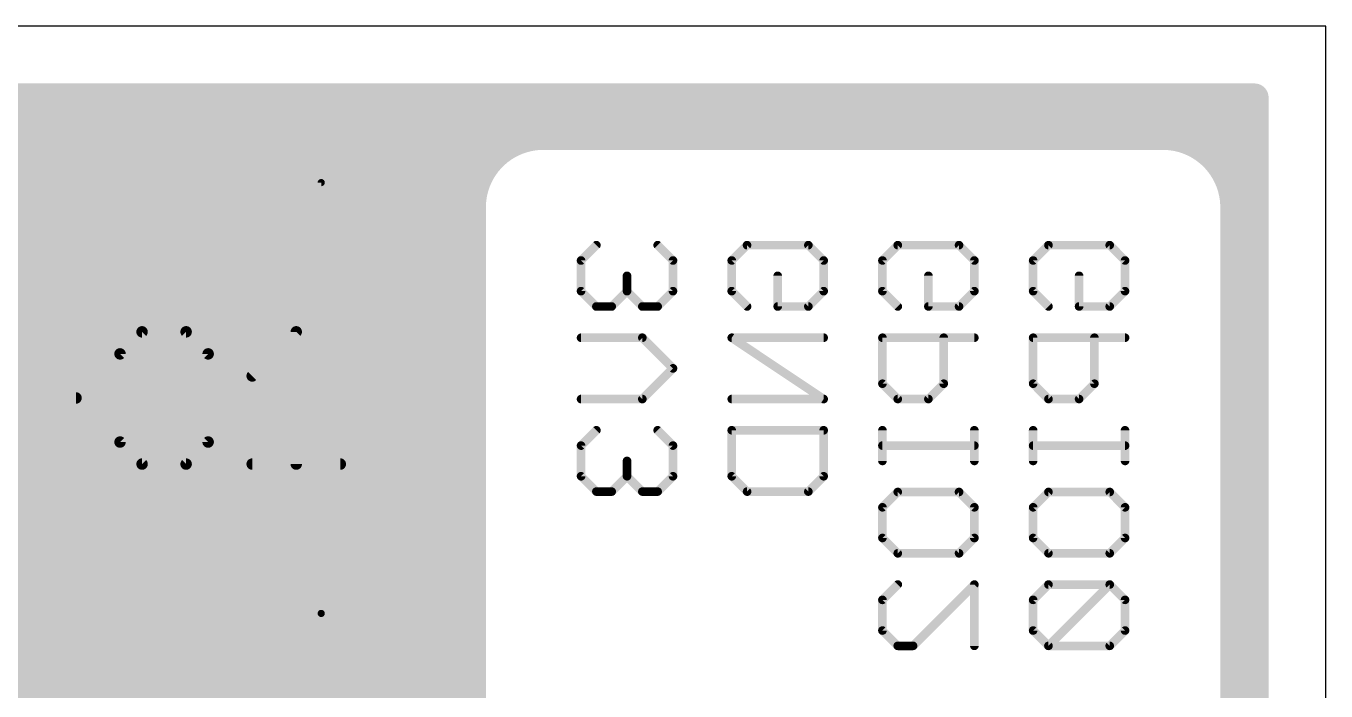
# Model space of a CAD drawing. Extents: x 0 to 49.2, y 0 to 53.3.
# Drawn here: x 26.19 to 49.2, y 41.57 to 53.33 of the extents above; entities that cross this region are included whole.
import ezdxf

# ---------------------------------------------------------------- set-up
doc = ezdxf.new("R2010")
doc.units = 0
for name, color, linetype in [('1', 14, 'CONTINUOUS'), ('20', 178, 'CONTINUOUS'), ('21', 251, 'CONTINUOUS')]:
    doc.layers.add(name, color=color, linetype=linetype)

msp = doc.modelspace()

# ---------------------------------------------------------------- linework, layer by layer
at = {"layer": '1'}
for points, const_width in [([(1.2662, 52.0638), (47.9338, 52.0638)], 0.5004), ([(1.2662, 52.0397), (47.9338, 52.0397)], 0.5004), ([(47.9338, 52.0638), (47.9338, 1.2662)], 0.5004), ([(1.2662, 51.5393), (47.9338, 51.5393)], 0.5004), ([(34.9097, 51.3115), (34.8178, 51.2734)], 0.5004), ([(35.0044, 51.3423), (34.9097, 51.3115)], 0.5004), ([(35.1011, 51.3655), (35.0044, 51.3423)], 0.5004), ([(35.1994, 51.381), (35.1011, 51.3655)], 0.5004), ([(35.2986, 51.3889), (35.1994, 51.381)], 0.5004), ([(46.3624, 51.3889), (35.2986, 51.3889)], 0.5004), ([(46.4616, 51.381), (46.3624, 51.3889)], 0.5004), ([(46.5599, 51.3655), (46.4616, 51.381)], 0.5004), ([(46.6566, 51.3423), (46.5599, 51.3655)], 0.5004), ([(46.7513, 51.3115), (46.6566, 51.3423)], 0.5004), ([(46.8432, 51.2734), (46.7513, 51.3115)], 0.5004), ([(34.5638, 51.1178), (34.4882, 51.0532)], 0.5004), ([(34.6443, 51.1763), (34.5638, 51.1178)], 0.5004), ([(34.7292, 51.2283), (34.6443, 51.1763)], 0.5004), ([(34.8178, 51.2734), (34.7292, 51.2283)], 0.5004), ([(46.9318, 51.2283), (46.8432, 51.2734)], 0.5004), ([(47.0167, 51.1763), (46.9318, 51.2283)], 0.5004), ([(47.0972, 51.1178), (47.0167, 51.1763)], 0.5004), ([(47.1728, 51.0532), (47.0972, 51.1178)], 0.5004), ([(1.2662, 51.0389), (34.4739, 51.0389)], 0.5004), ([(34.2947, 50.8267), (34.2427, 50.7418)], 0.5004), ([(34.3532, 50.9072), (34.2947, 50.8267)], 0.5004), ([(34.4178, 50.9828), (34.3532, 50.9072)], 0.5004), ([(34.4882, 51.0532), (34.4178, 50.9828)], 0.5004), ([(47.2432, 50.9828), (47.1728, 51.0532)], 0.5004), ([(47.1871, 51.0389), (47.9338, 51.0389)], 0.5004), ([(47.3078, 50.9072), (47.2432, 50.9828)], 0.5004), ([(47.3663, 50.8267), (47.3078, 50.9072)], 0.5004), ([(47.4183, 50.7418), (47.3663, 50.8267)], 0.5004), ([(34.1976, 50.6532), (34.1595, 50.5613)], 0.5004), ([(34.2427, 50.7418), (34.1976, 50.6532)], 0.5004), ([(47.4634, 50.6532), (47.4183, 50.7418)], 0.5004), ([(47.5015, 50.5613), (47.4634, 50.6532)], 0.5004), ([(1.2662, 50.5385), (34.1521, 50.5385)], 0.5004), ([(34.1055, 50.3699), (34.09, 50.2716)], 0.5004), ([(34.1287, 50.4666), (34.1055, 50.3699)], 0.5004), ([(34.1595, 50.5613), (34.1287, 50.4666)], 0.5004), ([(47.5323, 50.4666), (47.5015, 50.5613)], 0.5004), ([(47.5089, 50.5385), (47.9338, 50.5385)], 0.5004), ([(47.5555, 50.3699), (47.5323, 50.4666)], 0.5004), ([(47.571, 50.2716), (47.5555, 50.3699)], 0.5004), ([(34.09, 50.2716), (34.0821, 50.1724)], 0.5004), ([(34.0821, 50.1724), (34.0821, 41.1042)], 0.5004), ([(47.5789, 50.1724), (47.571, 50.2716)], 0.5004), ([(47.5789, 41.1042), (47.5789, 50.1724)], 0.5004), ([(1.2662, 50.0381), (34.0821, 50.0381)], 0.5004), ([(47.5789, 50.0381), (47.9338, 50.0381)], 0.5004), ([(1.2662, 49.5377), (34.0821, 49.5377)], 0.5004), ([(47.5789, 49.5377), (47.9338, 49.5377)], 0.5004), ([(36.287, 49.4538), (36.0158, 49.1826)], 0.1524), ([(37.6428, 49.1826), (37.3716, 49.4538)], 0.1524), ([(38.6828, 49.1826), (38.954, 49.4538)], 0.1524), ([(38.954, 49.4538), (40.0386, 49.4538)], 0.1524), ([(40.0386, 49.4538), (40.3098, 49.1826)], 0.1524), ([(41.3498, 49.1826), (41.621, 49.4538)], 0.1524), ([(41.621, 49.4538), (42.7056, 49.4538)], 0.1524), ([(42.7056, 49.4538), (42.9768, 49.1826)], 0.1524), ([(44.0168, 49.1826), (44.288, 49.4538)], 0.1524), ([(44.288, 49.4538), (45.3726, 49.4538)], 0.1524), ([(45.3726, 49.4538), (45.6438, 49.1826)], 0.1524), ([(1.2662, 49.0374), (34.0821, 49.0374)], 0.5004), ([(36.0158, 49.1826), (36.0158, 48.6403)], 0.1524), ([(37.6428, 48.6403), (37.6428, 49.1826)], 0.1524), ([(38.6828, 48.6403), (38.6828, 49.1826)], 0.1524), ([(40.3098, 49.1826), (40.3098, 48.6403)], 0.1524), ([(41.3498, 48.6403), (41.3498, 49.1826)], 0.1524), ([(42.9768, 49.1826), (42.9768, 48.6403)], 0.1524), ([(44.0168, 48.6403), (44.0168, 49.1826)], 0.1524), ([(45.6438, 49.1826), (45.6438, 48.6403)], 0.1524), ([(47.5789, 49.0374), (47.9338, 49.0374)], 0.5004), ([(1.2662, 48.537), (34.0821, 48.537)], 0.5004), ([(36.8293, 48.6403), (36.8293, 48.9115)], 0.1524), ([(39.4963, 48.3691), (39.4963, 48.9115)], 0.1524), ([(42.1633, 48.3691), (42.1633, 48.9115)], 0.1524), ([(44.8303, 48.3691), (44.8303, 48.9115)], 0.1524), ([(47.5789, 48.537), (47.9338, 48.537)], 0.5004), ([(36.0158, 48.6403), (36.287, 48.3691)], 0.1524), ([(36.5581, 48.3691), (36.8293, 48.6403)], 0.1524), ([(36.8293, 48.6403), (37.1005, 48.3691)], 0.1524), ([(37.3716, 48.3691), (37.6428, 48.6403)], 0.1524), ([(38.954, 48.3691), (38.6828, 48.6403)], 0.1524), ([(40.3098, 48.6403), (40.0386, 48.3691)], 0.1524), ([(41.621, 48.3691), (41.3498, 48.6403)], 0.1524), ([(42.9768, 48.6403), (42.7056, 48.3691)], 0.1524), ([(44.288, 48.3691), (44.0168, 48.6403)], 0.1524), ([(45.6438, 48.6403), (45.3726, 48.3691)], 0.1524), ([(36.287, 48.3691), (36.5581, 48.3691)], 0.1524), ([(37.1005, 48.3691), (37.3716, 48.3691)], 0.1524), ([(40.0386, 48.3691), (39.4963, 48.3691)], 0.1524), ([(42.7056, 48.3691), (42.1633, 48.3691)], 0.1524), ([(45.3726, 48.3691), (44.8303, 48.3691)], 0.1524), ([(1.2662, 48.0366), (34.0821, 48.0366)], 0.5004), ([(47.5789, 48.0366), (47.9338, 48.0366)], 0.5004), ([(36.0158, 47.8166), (37.1005, 47.8166)], 0.1524), ([(37.1005, 47.8166), (37.6428, 47.2743)], 0.1524), ([(40.3098, 47.8166), (38.6828, 47.8166)], 0.1524), ([(38.6828, 47.8166), (40.3098, 46.732)], 0.1524), ([(42.9768, 47.8166), (41.3498, 47.8166)], 0.1524), ([(41.3498, 47.8166), (41.3498, 47.0032)], 0.1524), ([(42.4345, 47.0032), (42.4345, 47.8166)], 0.1524), ([(45.6438, 47.8166), (44.0168, 47.8166)], 0.1524), ([(44.0168, 47.8166), (44.0168, 47.0032)], 0.1524), ([(45.1015, 47.0032), (45.1015, 47.8166)], 0.1524), ([(1.2662, 47.5362), (34.0821, 47.5362)], 0.5004), ([(47.5789, 47.5362), (47.9338, 47.5362)], 0.5004), ([(1.2662, 47.0358), (34.0821, 47.0358)], 0.5004), ([(37.6428, 47.2743), (37.1005, 46.732)], 0.1524), ([(47.5789, 47.0358), (47.9338, 47.0358)], 0.5004), ([(41.3498, 47.0032), (41.621, 46.732)], 0.1524), ([(42.1633, 46.732), (42.4345, 47.0032)], 0.1524), ([(44.0168, 47.0032), (44.288, 46.732)], 0.1524), ([(44.8303, 46.732), (45.1015, 47.0032)], 0.1524), ([(1.2662, 46.5355), (34.0821, 46.5355)], 0.5004), ([(37.1005, 46.732), (36.0158, 46.732)], 0.1524), ([(40.3098, 46.732), (38.6828, 46.732)], 0.1524), ([(41.621, 46.732), (42.1633, 46.732)], 0.1524), ([(44.288, 46.732), (44.8303, 46.732)], 0.1524), ([(47.5789, 46.5355), (47.9338, 46.5355)], 0.5004), ([(1.2662, 46.0351), (34.0821, 46.0351)], 0.5004), ([(36.287, 46.1795), (36.0158, 45.9083)], 0.1524), ([(37.6428, 45.9083), (37.3716, 46.1795)], 0.1524), ([(38.6828, 46.1795), (40.3098, 46.1795)], 0.1524), ([(38.6828, 45.366), (38.6828, 46.1795)], 0.1524), ([(40.3098, 46.1795), (40.3098, 45.366)], 0.1524), ([(41.3498, 46.1795), (41.3498, 45.6372)], 0.1524), ([(42.9768, 46.1795), (42.9768, 45.6372)], 0.1524), ([(44.0168, 46.1795), (44.0168, 45.6372)], 0.1524), ([(45.6438, 46.1795), (45.6438, 45.6372)], 0.1524), ([(47.5789, 46.0351), (47.9338, 46.0351)], 0.5004), ([(36.0158, 45.9083), (36.0158, 45.366)], 0.1524), ([(37.6428, 45.366), (37.6428, 45.9083)], 0.1524), ([(42.9768, 45.9083), (41.3498, 45.9083)], 0.1524), ([(45.6438, 45.9083), (44.0168, 45.9083)], 0.1524), ([(1.2662, 45.5347), (34.0821, 45.5347)], 0.5004), ([(36.8293, 45.366), (36.8293, 45.6372)], 0.1524), ([(47.5789, 45.5347), (47.9338, 45.5347)], 0.5004), ([(36.0158, 45.366), (36.287, 45.0948)], 0.1524), ([(36.5581, 45.0948), (36.8293, 45.366)], 0.1524), ([(36.8293, 45.366), (37.1005, 45.0948)], 0.1524), ([(37.3716, 45.0948), (37.6428, 45.366)], 0.1524), ([(38.954, 45.0948), (38.6828, 45.366)], 0.1524), ([(40.3098, 45.366), (40.0386, 45.0948)], 0.1524), ([(1.2662, 45.0343), (34.0821, 45.0343)], 0.5004), ([(36.287, 45.0948), (36.5581, 45.0948)], 0.1524), ([(37.1005, 45.0948), (37.3716, 45.0948)], 0.1524), ([(40.0386, 45.0948), (38.954, 45.0948)], 0.1524), ([(41.3498, 44.8169), (41.621, 45.0881)], 0.1524), ([(41.621, 45.0881), (42.7056, 45.0881)], 0.1524), ([(42.7056, 45.0881), (42.9768, 44.8169)], 0.1524), ([(44.0168, 44.8169), (44.288, 45.0881)], 0.1524), ([(44.288, 45.0881), (45.3726, 45.0881)], 0.1524), ([(45.3726, 45.0881), (45.6438, 44.8169)], 0.1524), ([(47.5789, 45.0343), (47.9338, 45.0343)], 0.5004), ([(41.3498, 44.2746), (41.3498, 44.8169)], 0.1524), ([(42.9768, 44.8169), (42.9768, 44.2746)], 0.1524), ([(44.0168, 44.2746), (44.0168, 44.8169)], 0.1524), ([(45.6438, 44.8169), (45.6438, 44.2746)], 0.1524), ([(1.2662, 44.5339), (34.0821, 44.5339)], 0.5004), ([(47.5789, 44.5339), (47.9338, 44.5339)], 0.5004), ([(1.2662, 44.0336), (34.0821, 44.0336)], 0.5004), ([(41.621, 44.0034), (41.3498, 44.2746)], 0.1524), ([(42.9768, 44.2746), (42.7056, 44.0034)], 0.1524), ([(44.288, 44.0034), (44.0168, 44.2746)], 0.1524), ([(45.6438, 44.2746), (45.3726, 44.0034)], 0.1524), ([(47.5789, 44.0336), (47.9338, 44.0336)], 0.5004), ([(42.7056, 44.0034), (41.621, 44.0034)], 0.1524), ([(45.3726, 44.0034), (44.288, 44.0034)], 0.1524), ([(1.2662, 43.5332), (34.0821, 43.5332)], 0.5004), ([(47.5789, 43.5332), (47.9338, 43.5332)], 0.5004), ([(41.3498, 43.1797), (41.621, 43.4509)], 0.1524), ([(42.9768, 43.4509), (41.8921, 42.3662)], 0.1524), ([(42.9768, 42.3662), (42.9768, 43.4509)], 0.1524), ([(44.288, 43.4509), (44.0168, 43.1797)], 0.1524), ([(45.3726, 43.4509), (44.288, 43.4509)], 0.1524), ([(45.3726, 43.4509), (44.288, 42.3662)], 0.1524), ([(45.6438, 43.1797), (45.3726, 43.4509)], 0.1524), ([(1.2662, 43.0328), (34.0821, 43.0328)], 0.5004), ([(41.3498, 42.6374), (41.3498, 43.1797)], 0.1524), ([(44.0168, 43.1797), (44.0168, 42.6374)], 0.1524), ([(45.6438, 42.6374), (45.6438, 43.1797)], 0.1524), ([(47.5789, 43.0328), (47.9338, 43.0328)], 0.5004), ([(1.2662, 42.5324), (34.0821, 42.5324)], 0.5004), ([(41.621, 42.3662), (41.3498, 42.6374)], 0.1524), ([(44.0168, 42.6374), (44.288, 42.3662)], 0.1524), ([(45.3726, 42.3662), (45.6438, 42.6374)], 0.1524), ([(47.5789, 42.5324), (47.9338, 42.5324)], 0.5004), ([(41.8921, 42.3662), (41.621, 42.3662)], 0.1524), ([(44.288, 42.3662), (45.3726, 42.3662)], 0.1524), ([(1.2662, 42.032), (34.0821, 42.032)], 0.5004), ([(47.5789, 42.032), (47.9338, 42.032)], 0.5004), ([(1.2662, 41.5316), (34.0821, 41.5316)], 0.5004), ([(47.5789, 41.5316), (47.9338, 41.5316)], 0.5004)]:
    msp.add_lwpolyline(points, dxfattribs=dict(at, const_width=const_width))
for points, const_width in [([(48.0589, 52.0638, 1), (47.8087, 52.0638)], 0.2502), ([(47.9338, 51.9387, 1), (47.9338, 52.1889)], 0.2502), ([(47.9338, 51.9146, 1), (47.9338, 52.1647)], 0.2502), ([(47.9338, 51.4142, 1), (47.9338, 51.6644)], 0.2502), ([(34.8711, 51.4305, 1), (34.9484, 51.1925)], 0.2502), ([(34.9576, 51.1959, 1), (34.8619, 51.4271)], 0.2502), ([(34.9752, 51.4639, 1), (35.0336, 51.2206)], 0.2502), ([(35.043, 51.2233, 1), (34.9657, 51.4612)], 0.2502), ([(35.0815, 51.489, 1), (35.1207, 51.2419)], 0.2502), ([(35.1303, 51.2438, 1), (35.0719, 51.4871)], 0.2502), ([(35.1896, 51.5058, 1), (35.2092, 51.2563)], 0.2502), ([(35.2986, 51.5139, 1), (35.2986, 51.2638)], 0.2502), ([(35.219, 51.2575, 1), (35.1798, 51.5046)], 0.2502), ([(35.3084, 51.2641, 1), (35.2888, 51.5136)], 0.2502), ([(46.3722, 51.5136, 1), (46.3526, 51.2641)], 0.2502), ([(46.4812, 51.5046, 1), (46.442, 51.2575)], 0.2502), ([(46.3624, 51.2638, 1), (46.3624, 51.5139)], 0.2502), ([(46.5891, 51.4871, 1), (46.5307, 51.2438)], 0.2502), ([(46.4518, 51.2563, 1), (46.4714, 51.5058)], 0.2502), ([(46.6953, 51.4612, 1), (46.618, 51.2233)], 0.2502), ([(46.5403, 51.2419, 1), (46.5794, 51.489)], 0.2502), ([(46.7991, 51.4271, 1), (46.7034, 51.1959)], 0.2502), ([(46.6274, 51.2206, 1), (46.6858, 51.4639)], 0.2502), ([(46.7126, 51.1925, 1), (46.7899, 51.4305)], 0.2502), ([(34.4903, 51.219, 1), (34.6374, 51.0166)], 0.2502), ([(34.6451, 51.0227, 1), (34.4826, 51.2129)], 0.2502), ([(34.579, 51.2829, 1), (34.7097, 51.0696)], 0.2502), ([(34.7179, 51.0751, 1), (34.5708, 51.2775)], 0.2502), ([(34.6724, 51.3397, 1), (34.786, 51.1168)], 0.2502), ([(34.7945, 51.1216, 1), (34.6638, 51.3349)], 0.2502), ([(34.7699, 51.389, 1), (34.8657, 51.1579)], 0.2502), ([(34.8746, 51.162, 1), (34.761, 51.3849)], 0.2502), ([(46.9, 51.3849, 1), (46.7864, 51.162)], 0.2502), ([(46.7953, 51.1579, 1), (46.891, 51.389)], 0.2502), ([(46.9972, 51.3349, 1), (46.8665, 51.1216)], 0.2502), ([(46.875, 51.1168, 1), (46.9886, 51.3397)], 0.2502), ([(47.0902, 51.2775, 1), (46.9431, 51.0751)], 0.2502), ([(46.9513, 51.0696, 1), (47.082, 51.2829)], 0.2502), ([(47.1784, 51.2129, 1), (47.0159, 51.0227)], 0.2502), ([(47.0236, 51.0166, 1), (47.1707, 51.219)], 0.2502), ([(34.2581, 50.9884, 1), (34.4483, 50.8259)], 0.2502), ([(34.4544, 50.8336, 1), (34.252, 50.9807)], 0.2502), ([(34.3294, 51.0713, 1), (34.5063, 50.8944)], 0.2502), ([(34.5129, 50.9016, 1), (34.3227, 51.0641)], 0.2502), ([(34.4069, 51.1483, 1), (34.5694, 50.958)], 0.2502), ([(34.5766, 50.9647, 1), (34.3997, 51.1416)], 0.2502), ([(34.4739, 50.9138, 1), (34.4739, 51.164)], 0.2502), ([(47.2613, 51.1416, 1), (47.0844, 50.9647)], 0.2502), ([(47.1871, 51.164, 1), (47.1871, 50.9138)], 0.2502), ([(47.0916, 50.958, 1), (47.2541, 51.1483)], 0.2502), ([(47.3383, 51.0641, 1), (47.148, 50.9016)], 0.2502), ([(47.1547, 50.8944, 1), (47.3316, 51.0713)], 0.2502), ([(47.409, 50.9807, 1), (47.2066, 50.8336)], 0.2502), ([(47.2127, 50.8259, 1), (47.4029, 50.9884)], 0.2502), ([(47.9338, 50.9138, 1), (47.9338, 51.164)], 0.2502), ([(34.3131, 50.6053, 1), (34.082, 50.701)], 0.2502), ([(34.1361, 50.8072, 1), (34.3494, 50.6765)], 0.2502), ([(34.3542, 50.685, 1), (34.1313, 50.7986)], 0.2502), ([(34.1935, 50.9002, 1), (34.3959, 50.7531)], 0.2502), ([(34.4014, 50.7613, 1), (34.1881, 50.892)], 0.2502), ([(47.4729, 50.892, 1), (47.2596, 50.7613)], 0.2502), ([(47.2651, 50.7531, 1), (47.4675, 50.9002)], 0.2502), ([(47.5297, 50.7986, 1), (47.3068, 50.685)], 0.2502), ([(47.3116, 50.6765, 1), (47.5249, 50.8072)], 0.2502), ([(47.579, 50.701, 1), (47.3479, 50.6053)], 0.2502), ([(34.2291, 50.3503, 1), (33.982, 50.3894)], 0.2502), ([(34.0098, 50.5053, 1), (34.2477, 50.428)], 0.2502), ([(34.2504, 50.4374, 1), (34.0071, 50.4958)], 0.2502), ([(34.0439, 50.6091, 1), (34.2751, 50.5134)], 0.2502), ([(34.2785, 50.5226, 1), (34.0405, 50.5999)], 0.2502), ([(34.0861, 50.71, 1), (34.309, 50.5964)], 0.2502), ([(34.1521, 50.4134, 1), (34.1521, 50.6636)], 0.2502), ([(47.352, 50.5964, 1), (47.5749, 50.71)], 0.2502), ([(47.6205, 50.5999, 1), (47.3825, 50.5226)], 0.2502), ([(47.5089, 50.6636, 1), (47.5089, 50.4134)], 0.2502), ([(47.3859, 50.5134, 1), (47.6171, 50.6091)], 0.2502), ([(47.6539, 50.4958, 1), (47.4106, 50.4374)], 0.2502), ([(47.4133, 50.428, 1), (47.6512, 50.5053)], 0.2502), ([(47.679, 50.3894, 1), (47.4319, 50.3503)], 0.2502), ([(47.9338, 50.4134, 1), (47.9338, 50.6636)], 0.2502), ([(34.2072, 50.1724, 1), (33.957, 50.1724)], 0.2502), ([(33.9664, 50.2912, 1), (34.2135, 50.252)], 0.2502), ([(34.2147, 50.2618, 1), (33.9652, 50.2814)], 0.2502), ([(33.9839, 50.3991, 1), (34.2272, 50.3407)], 0.2502), ([(47.4338, 50.3407, 1), (47.6771, 50.3991)], 0.2502), ([(47.6958, 50.2814, 1), (47.4463, 50.2618)], 0.2502), ([(47.4475, 50.252, 1), (47.6946, 50.2912)], 0.2502), ([(47.7039, 50.1724, 1), (47.4538, 50.1724)], 0.2502), ([(33.9574, 50.1822, 1), (34.2069, 50.1626)], 0.2502), ([(34.0821, 49.913, 1), (34.0821, 50.1632)], 0.2502), ([(47.5789, 50.1632, 1), (47.5789, 49.913)], 0.2502), ([(47.4541, 50.1626, 1), (47.7036, 50.1822)], 0.2502), ([(47.9338, 49.913, 1), (47.9338, 50.1632)], 0.2502), ([(34.0821, 49.4126, 1), (34.0821, 49.6628)], 0.2502), ([(47.5789, 49.6628, 1), (47.5789, 49.4126)], 0.2502), ([(47.9338, 49.4126, 1), (47.9338, 49.6628)], 0.2502), ([(36.3139, 49.4269, 1), (36.26, 49.4807)], 0.0762), ([(37.3986, 49.4807, 1), (37.3447, 49.4269)], 0.0762), ([(38.954, 49.4919, 1), (38.954, 49.4157)], 0.0762), ([(38.9809, 49.4269, 1), (38.927, 49.4807)], 0.0762), ([(40.0656, 49.4807, 1), (40.0117, 49.4269)], 0.0762), ([(40.0386, 49.4157, 1), (40.0386, 49.4919)], 0.0762), ([(41.621, 49.4919, 1), (41.621, 49.4157)], 0.0762), ([(41.6479, 49.4269, 1), (41.594, 49.4807)], 0.0762), ([(42.7326, 49.4807, 1), (42.6787, 49.4269)], 0.0762), ([(42.7056, 49.4157, 1), (42.7056, 49.4919)], 0.0762), ([(44.288, 49.4919, 1), (44.288, 49.4157)], 0.0762), ([(44.3149, 49.4269, 1), (44.261, 49.4807)], 0.0762), ([(45.3996, 49.4807, 1), (45.3457, 49.4269)], 0.0762), ([(45.3726, 49.4157, 1), (45.3726, 49.4919)], 0.0762), ([(34.0821, 48.9123, 1), (34.0821, 49.1625)], 0.2502), ([(36.0539, 49.1826, 1), (35.9777, 49.1826)], 0.0762), ([(35.9889, 49.2096, 1), (36.0428, 49.1557)], 0.0762), ([(37.6809, 49.1826, 1), (37.6047, 49.1826)], 0.0762), ([(37.6159, 49.1557, 1), (37.6697, 49.2096)], 0.0762), ([(38.7209, 49.1826, 1), (38.6447, 49.1826)], 0.0762), ([(38.6559, 49.2096, 1), (38.7098, 49.1557)], 0.0762), ([(40.3479, 49.1826, 1), (40.2717, 49.1826)], 0.0762), ([(40.2829, 49.1557, 1), (40.3367, 49.2096)], 0.0762), ([(41.3879, 49.1826, 1), (41.3117, 49.1826)], 0.0762), ([(41.3229, 49.2096, 1), (41.3768, 49.1557)], 0.0762), ([(43.0149, 49.1826, 1), (42.9387, 49.1826)], 0.0762), ([(42.9499, 49.1557, 1), (43.0037, 49.2096)], 0.0762), ([(44.0549, 49.1826, 1), (43.9787, 49.1826)], 0.0762), ([(43.9899, 49.2096, 1), (44.0438, 49.1557)], 0.0762), ([(45.6819, 49.1826, 1), (45.6057, 49.1826)], 0.0762), ([(45.6169, 49.1557, 1), (45.6707, 49.2096)], 0.0762), ([(47.5789, 49.1625, 1), (47.5789, 48.9123)], 0.2502), ([(47.9338, 48.9123, 1), (47.9338, 49.1625)], 0.2502), ([(34.0821, 48.4119, 1), (34.0821, 48.6621)], 0.2502), ([(36.8674, 48.9115, 1), (36.7912, 48.9115)], 0.0762), ([(39.5344, 48.9115, 1), (39.4582, 48.9115)], 0.0762), ([(42.2014, 48.9115, 1), (42.1252, 48.9115)], 0.0762), ([(44.8684, 48.9115, 1), (44.7922, 48.9115)], 0.0762), ([(47.5789, 48.6621, 1), (47.5789, 48.4119)], 0.2502), ([(47.9338, 48.4119, 1), (47.9338, 48.6621)], 0.2502), ([(35.9777, 48.6403, 1), (36.0539, 48.6403)], 0.0762), ([(36.0428, 48.6672, 1), (35.9889, 48.6134)], 0.0762), ([(36.7912, 48.6403, 1), (36.8674, 48.6403)], 0.0762), ([(36.8562, 48.6672, 1), (36.8024, 48.6134)], 0.0762), ([(36.8562, 48.6134, 1), (36.8024, 48.6672)], 0.0762), ([(37.6047, 48.6403, 1), (37.6809, 48.6403)], 0.0762), ([(37.6697, 48.6134, 1), (37.6159, 48.6672)], 0.0762), ([(38.6447, 48.6403, 1), (38.7209, 48.6403)], 0.0762), ([(38.7098, 48.6672, 1), (38.6559, 48.6134)], 0.0762), ([(40.2717, 48.6403, 1), (40.3479, 48.6403)], 0.0762), ([(40.3367, 48.6134, 1), (40.2829, 48.6672)], 0.0762), ([(41.3117, 48.6403, 1), (41.3879, 48.6403)], 0.0762), ([(41.3768, 48.6672, 1), (41.3229, 48.6134)], 0.0762), ([(42.9387, 48.6403, 1), (43.0149, 48.6403)], 0.0762), ([(43.0037, 48.6134, 1), (42.9499, 48.6672)], 0.0762), ([(43.9787, 48.6403, 1), (44.0549, 48.6403)], 0.0762), ([(44.0438, 48.6672, 1), (43.9899, 48.6134)], 0.0762), ([(45.6057, 48.6403, 1), (45.6819, 48.6403)], 0.0762), ([(45.6707, 48.6134, 1), (45.6169, 48.6672)], 0.0762), ([(36.287, 48.4072, 1), (36.287, 48.331)], 0.0762), ([(36.26, 48.3422, 1), (36.3139, 48.3961)], 0.0762), ([(36.5312, 48.3961, 1), (36.5851, 48.3422)], 0.0762), ([(36.5581, 48.331, 1), (36.5581, 48.4072)], 0.0762), ([(37.1005, 48.4072, 1), (37.1005, 48.331)], 0.0762), ([(37.0735, 48.3422, 1), (37.1274, 48.3961)], 0.0762), ([(37.3447, 48.3961, 1), (37.3986, 48.3422)], 0.0762), ([(37.3716, 48.331, 1), (37.3716, 48.4072)], 0.0762), ([(38.927, 48.3422, 1), (38.9809, 48.3961)], 0.0762), ([(39.4963, 48.4072, 1), (39.4963, 48.331)], 0.0762), ([(39.4582, 48.3691, 1), (39.5344, 48.3691)], 0.0762), ([(40.0117, 48.3961, 1), (40.0656, 48.3422)], 0.0762), ([(40.0386, 48.331, 1), (40.0386, 48.4072)], 0.0762), ([(41.594, 48.3422, 1), (41.6479, 48.3961)], 0.0762), ([(42.1633, 48.4072, 1), (42.1633, 48.331)], 0.0762), ([(42.1252, 48.3691, 1), (42.2014, 48.3691)], 0.0762), ([(42.6787, 48.3961, 1), (42.7326, 48.3422)], 0.0762), ([(42.7056, 48.331, 1), (42.7056, 48.4072)], 0.0762), ([(44.261, 48.3422, 1), (44.3149, 48.3961)], 0.0762), ([(44.8303, 48.4072, 1), (44.8303, 48.331)], 0.0762), ([(44.7922, 48.3691, 1), (44.8684, 48.3691)], 0.0762), ([(45.3457, 48.3961, 1), (45.3996, 48.3422)], 0.0762), ([(45.3726, 48.331, 1), (45.3726, 48.4072)], 0.0762), ([(34.0821, 47.9115, 1), (34.0821, 48.1617)], 0.2502), ([(47.5789, 48.1617, 1), (47.5789, 47.9115)], 0.2502), ([(47.9338, 47.9115, 1), (47.9338, 48.1617)], 0.2502), ([(36.0158, 47.8547, 1), (36.0158, 47.7785)], 0.0762), ([(37.1274, 47.8436, 1), (37.0735, 47.7897)], 0.0762), ([(37.1005, 47.7785, 1), (37.1005, 47.8547)], 0.0762), ([(38.6828, 47.8547, 1), (38.6828, 47.7785)], 0.0762), ([(38.7039, 47.8483, 1), (38.6617, 47.7849)], 0.0762), ([(40.3098, 47.7785, 1), (40.3098, 47.8547)], 0.0762), ([(41.3498, 47.8547, 1), (41.3498, 47.7785)], 0.0762), ([(41.3879, 47.8166, 1), (41.3117, 47.8166)], 0.0762), ([(42.4726, 47.8166, 1), (42.3964, 47.8166)], 0.0762), ([(42.9768, 47.7785, 1), (42.9768, 47.8547)], 0.0762), ([(44.0168, 47.8547, 1), (44.0168, 47.7785)], 0.0762), ([(44.0549, 47.8166, 1), (43.9787, 47.8166)], 0.0762), ([(45.1396, 47.8166, 1), (45.0634, 47.8166)], 0.0762), ([(45.6438, 47.7785, 1), (45.6438, 47.8547)], 0.0762), ([(34.0821, 47.4111, 1), (34.0821, 47.6613)], 0.2502), ([(47.5789, 47.6613, 1), (47.5789, 47.4111)], 0.2502), ([(47.9338, 47.4111, 1), (47.9338, 47.6613)], 0.2502), ([(34.0821, 46.9107, 1), (34.0821, 47.1609)], 0.2502), ([(37.6697, 47.2474, 1), (37.6159, 47.3013)], 0.0762), ([(37.6159, 47.2474, 1), (37.6697, 47.3013)], 0.0762), ([(47.5789, 47.1609, 1), (47.5789, 46.9107)], 0.2502), ([(47.9338, 46.9107, 1), (47.9338, 47.1609)], 0.2502), ([(41.3768, 47.0301, 1), (41.3229, 46.9762)], 0.0762), ([(41.3117, 47.0032, 1), (41.3879, 47.0032)], 0.0762), ([(42.3964, 47.0032, 1), (42.4726, 47.0032)], 0.0762), ([(42.4614, 46.9762, 1), (42.4075, 47.0301)], 0.0762), ([(44.0438, 47.0301, 1), (43.9899, 46.9762)], 0.0762), ([(43.9787, 47.0032, 1), (44.0549, 47.0032)], 0.0762), ([(45.0634, 47.0032, 1), (45.1396, 47.0032)], 0.0762), ([(45.1284, 46.9762, 1), (45.0745, 47.0301)], 0.0762), ([(34.0821, 46.4104, 1), (34.0821, 46.6606)], 0.2502), ([(36.0158, 46.7701, 1), (36.0158, 46.6939)], 0.0762), ([(37.0735, 46.7589, 1), (37.1274, 46.705)], 0.0762), ([(37.1005, 46.6939, 1), (37.1005, 46.7701)], 0.0762), ([(38.6828, 46.7701, 1), (38.6828, 46.6939)], 0.0762), ([(40.2887, 46.7003, 1), (40.3309, 46.7637)], 0.0762), ([(40.3098, 46.6939, 1), (40.3098, 46.7701)], 0.0762), ([(41.621, 46.7701, 1), (41.621, 46.6939)], 0.0762), ([(41.594, 46.705, 1), (41.6479, 46.7589)], 0.0762), ([(42.1364, 46.7589, 1), (42.1902, 46.705)], 0.0762), ([(42.1633, 46.6939, 1), (42.1633, 46.7701)], 0.0762), ([(44.288, 46.7701, 1), (44.288, 46.6939)], 0.0762), ([(44.261, 46.705, 1), (44.3149, 46.7589)], 0.0762), ([(44.8034, 46.7589, 1), (44.8572, 46.705)], 0.0762), ([(44.8303, 46.6939, 1), (44.8303, 46.7701)], 0.0762), ([(47.5789, 46.6606, 1), (47.5789, 46.4104)], 0.2502), ([(47.9338, 46.4104, 1), (47.9338, 46.6606)], 0.2502), ([(34.0821, 45.91, 1), (34.0821, 46.1602)], 0.2502), ([(36.3139, 46.1525, 1), (36.26, 46.2064)], 0.0762), ([(37.3986, 46.2064, 1), (37.3447, 46.1525)], 0.0762), ([(38.6828, 46.2176, 1), (38.6828, 46.1414)], 0.0762), ([(38.7209, 46.1795, 1), (38.6447, 46.1795)], 0.0762), ([(40.3479, 46.1795, 1), (40.2717, 46.1795)], 0.0762), ([(40.3098, 46.1414, 1), (40.3098, 46.2176)], 0.0762), ([(41.3879, 46.1795, 1), (41.3117, 46.1795)], 0.0762), ([(43.0149, 46.1795, 1), (42.9387, 46.1795)], 0.0762), ([(44.0549, 46.1795, 1), (43.9787, 46.1795)], 0.0762), ([(45.6819, 46.1795, 1), (45.6057, 46.1795)], 0.0762), ([(47.5789, 46.1602, 1), (47.5789, 45.91)], 0.2502), ([(47.9338, 45.91, 1), (47.9338, 46.1602)], 0.2502), ([(36.0539, 45.9083, 1), (35.9777, 45.9083)], 0.0762), ([(35.9889, 45.9353, 1), (36.0428, 45.8814)], 0.0762), ([(37.6809, 45.9083, 1), (37.6047, 45.9083)], 0.0762), ([(37.6159, 45.8814, 1), (37.6697, 45.9353)], 0.0762), ([(41.3498, 45.9464, 1), (41.3498, 45.8702)], 0.0762), ([(42.9768, 45.8702, 1), (42.9768, 45.9464)], 0.0762), ([(44.0168, 45.9464, 1), (44.0168, 45.8702)], 0.0762), ([(45.6438, 45.8702, 1), (45.6438, 45.9464)], 0.0762), ([(34.0821, 45.4096, 1), (34.0821, 45.6598)], 0.2502), ([(36.8674, 45.6372, 1), (36.7912, 45.6372)], 0.0762), ([(41.3117, 45.6372, 1), (41.3879, 45.6372)], 0.0762), ([(42.9387, 45.6372, 1), (43.0149, 45.6372)], 0.0762), ([(43.9787, 45.6372, 1), (44.0549, 45.6372)], 0.0762), ([(45.6057, 45.6372, 1), (45.6819, 45.6372)], 0.0762), ([(47.5789, 45.6598, 1), (47.5789, 45.4096)], 0.2502), ([(47.9338, 45.4096, 1), (47.9338, 45.6598)], 0.2502), ([(35.9777, 45.366, 1), (36.0539, 45.366)], 0.0762), ([(36.0428, 45.3929, 1), (35.9889, 45.3391)], 0.0762), ([(36.7912, 45.366, 1), (36.8674, 45.366)], 0.0762), ([(36.8562, 45.3929, 1), (36.8024, 45.3391)], 0.0762), ([(36.8562, 45.3391, 1), (36.8024, 45.3929)], 0.0762), ([(37.6047, 45.366, 1), (37.6809, 45.366)], 0.0762), ([(37.6697, 45.3391, 1), (37.6159, 45.3929)], 0.0762), ([(38.6447, 45.366, 1), (38.7209, 45.366)], 0.0762), ([(38.7098, 45.3929, 1), (38.6559, 45.3391)], 0.0762), ([(40.2717, 45.366, 1), (40.3479, 45.366)], 0.0762), ([(40.3367, 45.3391, 1), (40.2829, 45.3929)], 0.0762), ([(34.0821, 44.9092, 1), (34.0821, 45.1594)], 0.2502), ([(36.287, 45.1329, 1), (36.287, 45.0567)], 0.0762), ([(36.26, 45.0679, 1), (36.3139, 45.1218)], 0.0762), ([(36.5312, 45.1218, 1), (36.5851, 45.0679)], 0.0762), ([(36.5581, 45.0567, 1), (36.5581, 45.1329)], 0.0762), ([(37.1005, 45.1329, 1), (37.1005, 45.0567)], 0.0762), ([(37.0735, 45.0679, 1), (37.1274, 45.1218)], 0.0762), ([(37.3447, 45.1218, 1), (37.3986, 45.0679)], 0.0762), ([(37.3716, 45.0567, 1), (37.3716, 45.1329)], 0.0762), ([(38.954, 45.1329, 1), (38.954, 45.0567)], 0.0762), ([(38.927, 45.0679, 1), (38.9809, 45.1218)], 0.0762), ([(40.0117, 45.1218, 1), (40.0656, 45.0679)], 0.0762), ([(40.0386, 45.0567, 1), (40.0386, 45.1329)], 0.0762), ([(41.621, 45.1262, 1), (41.621, 45.05)], 0.0762), ([(41.6479, 45.0611, 1), (41.594, 45.115)], 0.0762), ([(42.7326, 45.115, 1), (42.6787, 45.0611)], 0.0762), ([(42.7056, 45.05, 1), (42.7056, 45.1262)], 0.0762), ([(44.288, 45.1262, 1), (44.288, 45.05)], 0.0762), ([(44.3149, 45.0611, 1), (44.261, 45.115)], 0.0762), ([(45.3996, 45.115, 1), (45.3457, 45.0611)], 0.0762), ([(45.3726, 45.05, 1), (45.3726, 45.1262)], 0.0762), ([(47.5789, 45.1594, 1), (47.5789, 44.9092)], 0.2502), ([(47.9338, 44.9092, 1), (47.9338, 45.1594)], 0.2502), ([(41.3879, 44.8169, 1), (41.3117, 44.8169)], 0.0762), ([(41.3229, 44.8438, 1), (41.3768, 44.7899)], 0.0762), ([(43.0149, 44.8169, 1), (42.9387, 44.8169)], 0.0762), ([(42.9499, 44.7899, 1), (43.0037, 44.8438)], 0.0762), ([(44.0549, 44.8169, 1), (43.9787, 44.8169)], 0.0762), ([(43.9899, 44.8438, 1), (44.0438, 44.7899)], 0.0762), ([(45.6819, 44.8169, 1), (45.6057, 44.8169)], 0.0762), ([(45.6169, 44.7899, 1), (45.6707, 44.8438)], 0.0762), ([(34.0821, 44.4088, 1), (34.0821, 44.659)], 0.2502), ([(47.5789, 44.659, 1), (47.5789, 44.4088)], 0.2502), ([(47.9338, 44.4088, 1), (47.9338, 44.659)], 0.2502), ([(34.0821, 43.9085, 1), (34.0821, 44.1586)], 0.2502), ([(41.3768, 44.3015, 1), (41.3229, 44.2476)], 0.0762), ([(41.3117, 44.2746, 1), (41.3879, 44.2746)], 0.0762), ([(42.9387, 44.2746, 1), (43.0149, 44.2746)], 0.0762), ([(43.0037, 44.2476, 1), (42.9499, 44.3015)], 0.0762), ([(44.0438, 44.3015, 1), (43.9899, 44.2476)], 0.0762), ([(43.9787, 44.2746, 1), (44.0549, 44.2746)], 0.0762), ([(45.6057, 44.2746, 1), (45.6819, 44.2746)], 0.0762), ([(45.6707, 44.2476, 1), (45.6169, 44.3015)], 0.0762), ([(47.5789, 44.1586, 1), (47.5789, 43.9085)], 0.2502), ([(47.9338, 43.9085, 1), (47.9338, 44.1586)], 0.2502), ([(41.621, 44.0415, 1), (41.621, 43.9653)], 0.0762), ([(41.594, 43.9765, 1), (41.6479, 44.0303)], 0.0762), ([(42.6787, 44.0303, 1), (42.7326, 43.9765)], 0.0762), ([(42.7056, 43.9653, 1), (42.7056, 44.0415)], 0.0762), ([(44.288, 44.0415, 1), (44.288, 43.9653)], 0.0762), ([(44.261, 43.9765, 1), (44.3149, 44.0303)], 0.0762), ([(45.3457, 44.0303, 1), (45.3996, 43.9765)], 0.0762), ([(45.3726, 43.9653, 1), (45.3726, 44.0415)], 0.0762), ([(34.0821, 43.4081, 1), (34.0821, 43.6583)], 0.2502), ([(47.5789, 43.6583, 1), (47.5789, 43.4081)], 0.2502), ([(47.9338, 43.4081, 1), (47.9338, 43.6583)], 0.2502), ([(41.6479, 43.424, 1), (41.594, 43.4778)], 0.0762), ([(43.0149, 43.4509, 1), (42.9387, 43.4509)], 0.0762), ([(43.0037, 43.424, 1), (42.9499, 43.4778)], 0.0762), ([(44.288, 43.489, 1), (44.288, 43.4128)], 0.0762), ([(44.3149, 43.424, 1), (44.261, 43.4778)], 0.0762), ([(45.3996, 43.4778, 1), (45.3457, 43.424)], 0.0762), ([(45.3996, 43.424, 1), (45.3457, 43.4778)], 0.0762), ([(45.3726, 43.4128, 1), (45.3726, 43.489)], 0.0762), ([(34.0821, 42.9077, 1), (34.0821, 43.1579)], 0.2502), ([(41.3879, 43.1797, 1), (41.3117, 43.1797)], 0.0762), ([(44.0549, 43.1797, 1), (43.9787, 43.1797)], 0.0762), ([(45.6819, 43.1797, 1), (45.6057, 43.1797)], 0.0762), ([(47.5789, 43.1579, 1), (47.5789, 42.9077)], 0.2502), ([(47.9338, 42.9077, 1), (47.9338, 43.1579)], 0.2502), ([(41.3229, 43.2067, 1), (41.3768, 43.1528)], 0.0762), ([(43.9899, 43.2067, 1), (44.0438, 43.1528)], 0.0762), ([(45.6169, 43.1528, 1), (45.6707, 43.2067)], 0.0762), ([(34.0821, 42.4073, 1), (34.0821, 42.6575)], 0.2502), ([(41.3117, 42.6374, 1), (41.3879, 42.6374)], 0.0762), ([(41.3768, 42.6643, 1), (41.3229, 42.6105)], 0.0762), ([(43.9787, 42.6374, 1), (44.0549, 42.6374)], 0.0762), ([(44.0438, 42.6643, 1), (43.9899, 42.6105)], 0.0762), ([(45.6057, 42.6374, 1), (45.6819, 42.6374)], 0.0762), ([(45.6707, 42.6105, 1), (45.6169, 42.6643)], 0.0762), ([(47.5789, 42.6575, 1), (47.5789, 42.4073)], 0.2502), ([(47.9338, 42.4073, 1), (47.9338, 42.6575)], 0.2502), ([(41.621, 42.4043, 1), (41.621, 42.3281)], 0.0762), ([(41.594, 42.3393, 1), (41.6479, 42.3932)], 0.0762), ([(41.8652, 42.3932, 1), (41.9191, 42.3393)], 0.0762), ([(41.8921, 42.3281, 1), (41.8921, 42.4043)], 0.0762), ([(42.9387, 42.3662, 1), (43.0149, 42.3662)], 0.0762), ([(44.261, 42.3932, 1), (44.3149, 42.3393)], 0.0762), ([(44.288, 42.4043, 1), (44.288, 42.3281)], 0.0762), ([(44.261, 42.3393, 1), (44.3149, 42.3932)], 0.0762), ([(45.3457, 42.3932, 1), (45.3996, 42.3393)], 0.0762), ([(45.3726, 42.3281, 1), (45.3726, 42.4043)], 0.0762), ([(34.0821, 41.9069, 1), (34.0821, 42.1571)], 0.2502), ([(47.5789, 42.1571, 1), (47.5789, 41.9069)], 0.2502), ([(47.9338, 41.9069, 1), (47.9338, 42.1571)], 0.2502), ([(34.0821, 41.4065, 1), (34.0821, 41.6567)], 0.2502), ([(47.5789, 41.6567, 1), (47.5789, 41.4065)], 0.2502), ([(47.9338, 41.4065, 1), (47.9338, 41.6567)], 0.2502)]:
    msp.add_lwpolyline(points, format="xyb", dxfattribs=dict(at, const_width=const_width))
at = {"layer": '20'}
for p, q in [((49.2, 53.33), (0, 53.33)), ((49.2, 0), (49.2, 53.33))]:
    msp.add_line(p, q, dxfattribs=at)
at = {"layer": '21'}
for points, const_width in [([(31.4175, 50.56), (17.13, 50.56)], 0.127), ([(31.4175, 42.94), (31.4175, 50.56)], 0.127), ([(27.8568, 47.5306), (28.2466, 47.9204)], 0.2032), ([(28.2466, 47.9204), (29.0262, 47.9204)], 0.2032), ([(29.0262, 47.9204), (29.416, 47.5306)], 0.2032), ([(30.1956, 47.1408), (30.9752, 47.9204)], 0.2032), ([(30.9752, 47.9204), (30.9752, 45.5816)], 0.2032), ([(27.8568, 45.9714), (27.8568, 47.5306)], 0.2032), ([(27.8568, 45.9714), (29.416, 47.5306)], 0.2032), ([(29.416, 47.5306), (29.416, 45.9714)], 0.2032), ([(25.518, 46.751), (27.0772, 46.751)], 0.2032), ([(28.2466, 45.5816), (27.8568, 45.9714)], 0.2032), ([(29.416, 45.9714), (29.0262, 45.5816)], 0.2032), ([(29.0262, 45.5816), (28.2466, 45.5816)], 0.2032), ([(30.1956, 45.5816), (31.7548, 45.5816)], 0.2032), ([(17.13, 42.94), (31.4175, 42.94)], 0.127), ([(31.4175, 25.795), (31.4175, 42.94)], 0.127)]:
    msp.add_lwpolyline(points, dxfattribs=dict(at, const_width=const_width))
for points, const_width in [([(31.4492, 50.56, 1), (31.3858, 50.56)], 0.0635), ([(31.4175, 50.5282, 1), (31.4175, 50.5918)], 0.0635), ([(28.2466, 47.9712, 1), (28.2466, 47.8696)], 0.1016), ([(28.2825, 47.8845, 1), (28.2107, 47.9563)], 0.1016), ([(29.0621, 47.9563, 1), (28.9903, 47.8845)], 0.1016), ([(29.0262, 47.8696, 1), (29.0262, 47.9712)], 0.1016), ([(31.026, 47.9204, 1), (30.9244, 47.9204)], 0.1016), ([(31.0111, 47.8845, 1), (30.9393, 47.9563)], 0.1016), ([(27.9076, 47.5306, 1), (27.806, 47.5306)], 0.1016), ([(29.4668, 47.5306, 1), (29.3652, 47.5306)], 0.1016), ([(29.4519, 47.4947, 1), (29.3801, 47.5665)], 0.1016), ([(27.8209, 47.5665, 1), (27.8927, 47.4947)], 0.1016), ([(29.3801, 47.4947, 1), (29.4519, 47.5665)], 0.1016), ([(30.1597, 47.1767, 1), (30.2315, 47.1049)], 0.1016), ([(27.0772, 46.7002, 1), (27.0772, 46.8018)], 0.1016), ([(27.8927, 46.0073, 1), (27.8209, 45.9355)], 0.1016), ([(27.8209, 46.0073, 1), (27.8927, 45.9355)], 0.1016), ([(27.806, 45.9714, 1), (27.9076, 45.9714)], 0.1016), ([(29.3652, 45.9714, 1), (29.4668, 45.9714)], 0.1016), ([(29.4519, 45.9355, 1), (29.3801, 46.0073)], 0.1016), ([(28.2466, 45.6324, 1), (28.2466, 45.5308)], 0.1016), ([(28.2107, 45.5457, 1), (28.2825, 45.6175)], 0.1016), ([(28.9903, 45.6175, 1), (29.0621, 45.5457)], 0.1016), ([(29.0262, 45.5308, 1), (29.0262, 45.6324)], 0.1016), ([(30.1956, 45.6324, 1), (30.1956, 45.5308)], 0.1016), ([(30.9244, 45.5816, 1), (31.026, 45.5816)], 0.1016), ([(31.7548, 45.5308, 1), (31.7548, 45.6324)], 0.1016), ([(31.4492, 42.94, 1), (31.3858, 42.94)], 0.0635), ([(31.3858, 42.94, 1), (31.4492, 42.94)], 0.0635), ([(31.4175, 42.9083, 1), (31.4175, 42.9718)], 0.0635)]:
    msp.add_lwpolyline(points, format="xyb", dxfattribs=dict(at, const_width=const_width))

doc.saveas('drawing.dxf')
